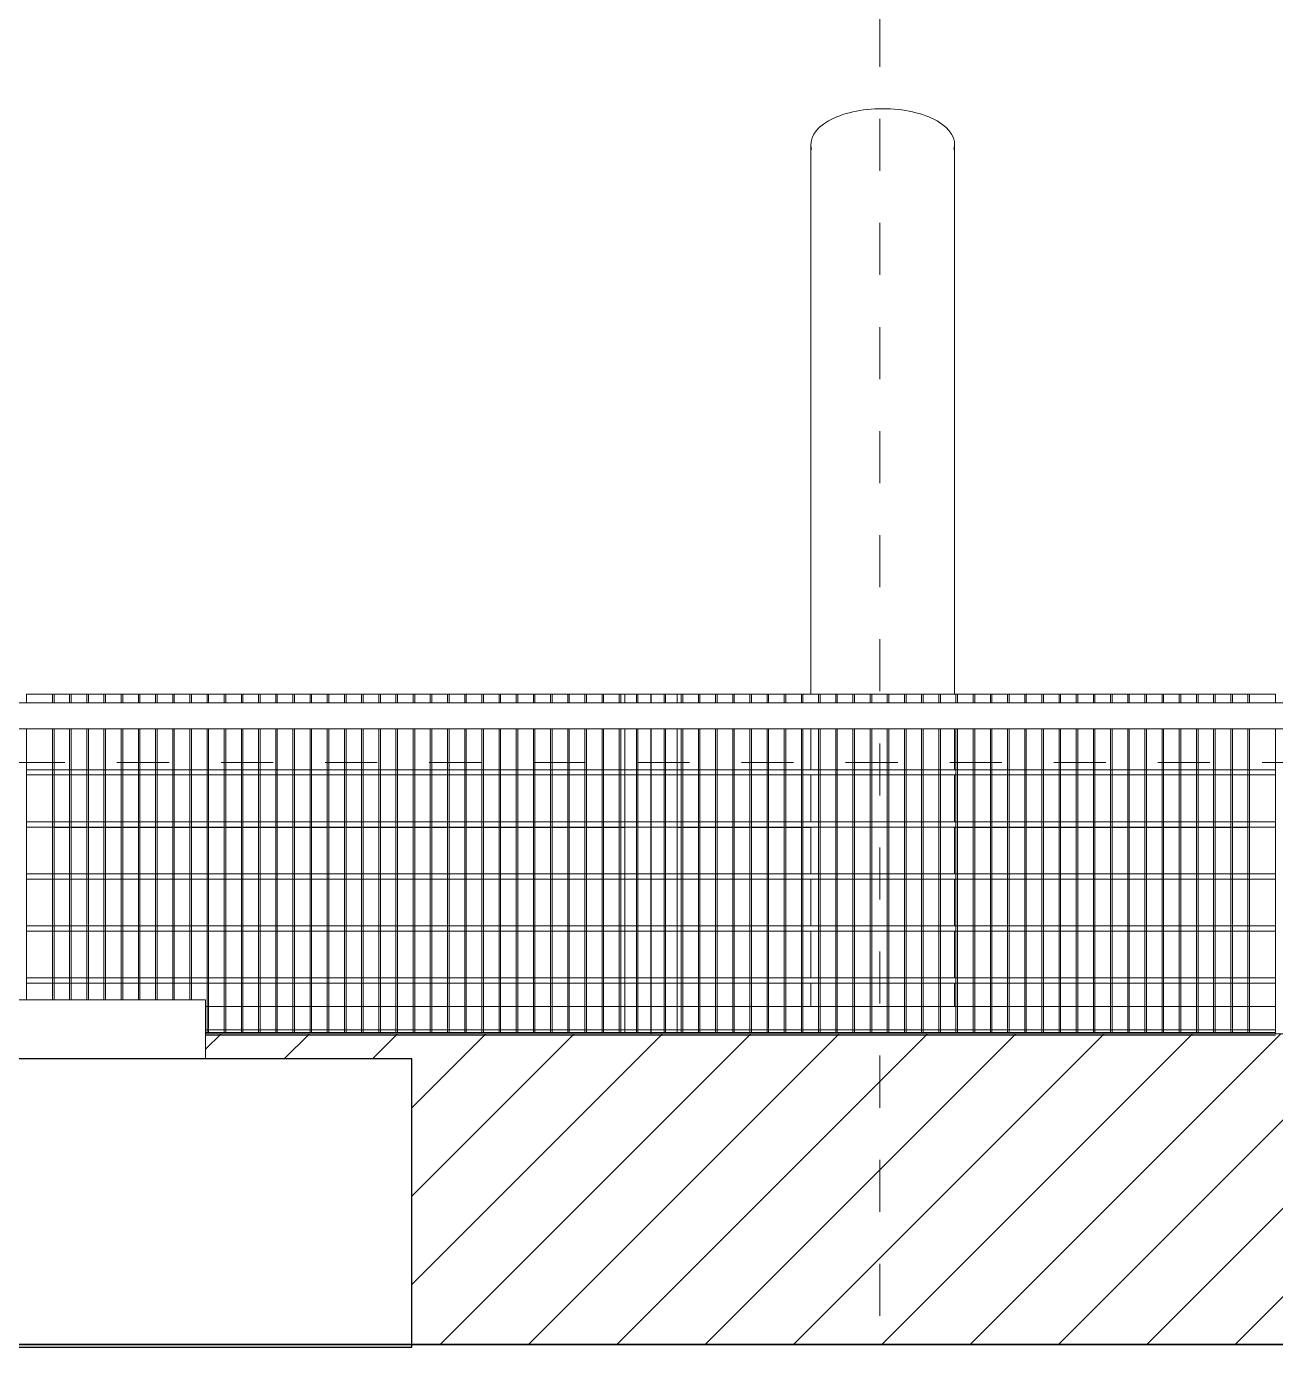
# Model space of a CAD drawing. Header units: metres. Extents: x -43 to 80, y -185 to 8.
# Drawn here: x 1.164 to 3.564, y -124.649 to -122.109 of the extents above; entities that cross this region are included whole.
import ezdxf

# ---------------------------------------------------------------- set-up
doc = ezdxf.new("R2010")
doc.units = ezdxf.units.M
doc.linetypes.add('Grid Line', pattern=[0.022225, 0.0127, -0.003175, 0.003175, -0.003175])
for name, color, linetype, lineweight in [('A-FLOR', 7, 'Continuous', 9), ('A-FLOR-HRAL', 7, 'Continuous', 9), ('A-GENM', 7, 'Continuous', 9), ('A-WALL', 7, 'Continuous', 9), ('S-GRID', 7, 'Continuous', 9)]:
    doc.layers.add(name, color=color, linetype=linetype, lineweight=lineweight)

# ---------------------------------------------------------------- blocks, each defined once
blk = doc.blocks.new('Railing - Railing-2145336-N01 - ESTANQUE CABECERA')
at = {"layer": 'A-FLOR-HRAL'}
for p, q in [((-50.38667508865239, -112.9029872301201), (-58.58988818127857, -108.6269040913943)), ((-58.61300010596709, -108.6712418736707), (-50.40978701334091, -112.9473250123965))]:
    blk.add_line(p, q, dxfattribs=at)
blk = doc.blocks.new('M_RVR_Grating - Grating-V7-N01 - ESTANQUE CABECERA')
at = {"layer": 'A-GENM'}
for p, q in [((-0.5999999999999999, 0.3249999999999996), (-0.5999999999999999, 0.30936424011879)), ((-0.5499999999999927, 0.3249999999999995), (-0.5999999999999999, 0.3249999999999996)), ((0.599999999999996, 0.324999999999998), (-0.6000000000000029, 0.324999999999998)), ((-0.6000000000000029, 0.324999999999998), (-0.6000000000000028, 0.3093642401187893)), ((-0.55, 0.3250000000000002), (-0.55, 0.3093642401187907)), ((-0.5469999999999964, 0.3250000000000002), (-0.55, 0.3250000000000002)), ((-0.5499999999999927, 0.30936424011879), (-0.5499999999999926, 0.3249999999999995)), ((-0.5469999999999964, 0.3093642401187907), (-0.5469999999999964, 0.3250000000000002)), ((-0.517, 0.3250000000000002), (-0.517, 0.3093642401187907)), ((-0.5139999999999963, 0.3250000000000002), (-0.517, 0.3250000000000002)), ((-0.5139999999999963, 0.3093642401187907), (-0.5139999999999963, 0.3250000000000002)), ((-0.484, 0.3249999999999997), (-0.484, 0.3093642401187903)), ((-0.4809999999999964, 0.3249999999999997), (-0.484, 0.3249999999999997)), ((-0.4809999999999963, 0.3093642401187903), (-0.4809999999999964, 0.3249999999999997)), ((-0.451, 0.3249999999999997), (-0.451, 0.3093642401187903)), ((-0.4479999999999963, 0.3249999999999997), (-0.451, 0.3249999999999997)), ((-0.4479999999999963, 0.3093642401187903), (-0.4479999999999963, 0.3249999999999997)), ((-0.418, 0.3249999999999998), (-0.418, 0.3093642401187903)), ((-0.4149999999999963, 0.3249999999999997), (-0.418, 0.3249999999999998)), ((-0.4149999999999964, 0.3093642401187903), (-0.4149999999999963, 0.3249999999999997)), ((-0.385, 0.3249999999999997), (-0.385, 0.3093642401187903)), ((-0.3819999999999963, 0.3249999999999997), (-0.385, 0.3249999999999997)), ((-0.3819999999999963, 0.3093642401187903), (-0.3819999999999963, 0.3249999999999997)), ((-0.3519999999999999, 0.3249999999999997), (-0.352, 0.3093642401187903)), ((-0.3489999999999963, 0.3249999999999997), (-0.3519999999999999, 0.3249999999999997)), ((-0.3489999999999963, 0.3093642401187903), (-0.3489999999999963, 0.3249999999999997)), ((-0.319, 0.3249999999999997), (-0.3189999999999999, 0.3093642401187903)), ((-0.3159999999999962, 0.3249999999999997), (-0.319, 0.3249999999999997)), ((-0.3159999999999962, 0.3093642401187903), (-0.3159999999999962, 0.3249999999999997)), ((-0.2859999999999999, 0.3249999999999997), (-0.286, 0.3093642401187903)), ((-0.2829999999999962, 0.3249999999999997), (-0.2859999999999999, 0.3249999999999997)), ((-0.2829999999999963, 0.3093642401187903), (-0.2829999999999962, 0.3249999999999997)), ((-0.2529999999999999, 0.3249999999999997), (-0.253, 0.3093642401187903)), ((-0.2499999999999962, 0.3249999999999997), (-0.2529999999999999, 0.3249999999999997)), ((-0.2499999999999962, 0.3093642401187903), (-0.2499999999999962, 0.3249999999999997)), ((-0.2199999999999999, 0.3249999999999997), (-0.2199999999999999, 0.3093642401187903)), ((-0.2169999999999961, 0.3249999999999997), (-0.2199999999999999, 0.3249999999999997)), ((-0.2169999999999963, 0.3093642401187903), (-0.2169999999999961, 0.3249999999999997)), ((-0.1869999999999999, 0.3249999999999997), (-0.1869999999999999, 0.3093642401187903)), ((-0.1839999999999962, 0.3249999999999997), (-0.1869999999999999, 0.3249999999999997)), ((-0.1839999999999962, 0.3093642401187903), (-0.1839999999999962, 0.3249999999999997)), ((-0.1539999999999999, 0.3249999999999997), (-0.1539999999999999, 0.3093642401187903)), ((-0.1509999999999962, 0.3249999999999997), (-0.1539999999999999, 0.3249999999999997)), ((-0.1509999999999962, 0.3093642401187903), (-0.1509999999999962, 0.3249999999999997)), ((-0.1209999999999999, 0.3249999999999997), (-0.1209999999999998, 0.3093642401187903)), ((-0.1179999999999961, 0.3249999999999997), (-0.1209999999999999, 0.3249999999999997)), ((-0.1179999999999962, 0.3093642401187903), (-0.1179999999999961, 0.3249999999999997)), ((-0.08799999999999979, 0.3249999999999997), (-0.08799999999999986, 0.3093642401187903)), ((-0.08499999999999615, 0.3249999999999997), (-0.08799999999999979, 0.3249999999999997)), ((-0.08499999999999616, 0.3093642401187903), (-0.08499999999999615, 0.3249999999999997)), ((-0.05499999999999981, 0.325), (-0.05499999999999985, 0.3093642401187907)), ((-0.0519999999999961, 0.325), (-0.05499999999999981, 0.325)), ((-0.05199999999999613, 0.3093642401187907), (-0.0519999999999961, 0.325)), ((-0.02199999999999979, 0.325), (-0.02199999999999984, 0.3093642401187907)), ((-0.01899999999999609, 0.325), (-0.02199999999999979, 0.325)), ((-0.01899999999999614, 0.3093642401187907), (-0.01899999999999609, 0.325)), ((0.01100000000000022, 0.325), (0.01100000000000019, 0.3093642401187907)), ((0.01400000000000392, 0.325), (0.01100000000000022, 0.325)), ((0.01400000000000389, 0.3093642401187907), (0.01400000000000392, 0.325)), ((0.04400000000000027, 0.325), (0.04400000000000018, 0.3093642401187907)), ((0.04700000000000392, 0.325), (0.04400000000000027, 0.325)), ((0.04700000000000392, 0.3093642401187907), (0.04700000000000392, 0.325)), ((0.0770000000000002, 0.325), (0.07700000000000012, 0.3093642401187906)), ((0.0800000000000039, 0.325), (0.0770000000000002, 0.325)), ((0.08000000000000386, 0.3093642401187907), (0.0800000000000039, 0.325)), ((0.1100000000000003, 0.3250000000000001), (0.1100000000000002, 0.3093642401187906)), ((0.113000000000004, 0.325), (0.1100000000000003, 0.3250000000000001)), ((0.1130000000000039, 0.3093642401187907), (0.113000000000004, 0.325)), ((0.1430000000000004, 0.3250000000000001), (0.1430000000000003, 0.3093642401187907)), ((0.1460000000000041, 0.325), (0.1430000000000004, 0.3250000000000001)), ((0.146000000000004, 0.3093642401187907), (0.1460000000000041, 0.325)), ((0.1760000000000003, 0.3250000000000001), (0.1760000000000002, 0.3093642401187907)), ((0.179000000000004, 0.3250000000000001), (0.1760000000000003, 0.3250000000000001)), ((0.1790000000000039, 0.3093642401187907), (0.179000000000004, 0.3250000000000001)), ((0.2090000000000003, 0.325), (0.2090000000000002, 0.3093642401187906)), ((0.212000000000004, 0.325), (0.2090000000000003, 0.325)), ((0.2120000000000039, 0.3093642401187907), (0.212000000000004, 0.325)), ((0.2420000000000004, 0.325), (0.2420000000000003, 0.3093642401187907)), ((0.2450000000000041, 0.325), (0.2420000000000004, 0.325)), ((0.245000000000004, 0.3093642401187907), (0.2450000000000041, 0.325)), ((0.2750000000000004, 0.3250000000000002), (0.2750000000000004, 0.3093642401187907)), ((0.2780000000000042, 0.3250000000000002), (0.2750000000000004, 0.3250000000000002)), ((0.2780000000000041, 0.3093642401187907), (0.2780000000000042, 0.3250000000000002)), ((0.3080000000000004, 0.3250000000000002), (0.3080000000000004, 0.3093642401187907)), ((0.3110000000000041, 0.3250000000000001), (0.3080000000000004, 0.3250000000000002)), ((0.3110000000000041, 0.3093642401187907), (0.3110000000000041, 0.3250000000000001)), ((0.3410000000000002, 0.3250000000000001), (0.3410000000000003, 0.3093642401187907)), ((0.344000000000004, 0.3250000000000002), (0.3410000000000002, 0.3250000000000001)), ((0.344000000000004, 0.3093642401187907), (0.344000000000004, 0.3250000000000002)), ((0.3740000000000004, 0.3250000000000001), (0.3740000000000004, 0.3093642401187907)), ((0.3770000000000041, 0.3250000000000002), (0.3740000000000004, 0.3250000000000001)), ((0.3770000000000041, 0.3093642401187907), (0.3770000000000041, 0.3250000000000002)), ((0.4070000000000005, 0.3250000000000002), (0.4070000000000005, 0.3093642401187907)), ((0.4100000000000042, 0.3250000000000002), (0.4070000000000005, 0.3250000000000002)), ((0.4100000000000042, 0.3093642401187907), (0.4100000000000042, 0.3250000000000002)), ((0.4400000000000004, 0.3250000000000002), (0.4400000000000004, 0.3093642401187907)), ((0.4430000000000042, 0.3250000000000002), (0.4400000000000004, 0.3250000000000002)), ((0.4430000000000042, 0.3093642401187907), (0.4430000000000042, 0.3250000000000002)), ((0.4730000000000004, 0.3250000000000002), (0.4730000000000004, 0.3093642401187907)), ((0.4760000000000041, 0.3250000000000002), (0.4730000000000004, 0.3250000000000002)), ((0.4760000000000041, 0.3093642401187907), (0.4760000000000041, 0.3250000000000002)), ((0.5060000000000004, 0.3250000000000002), (0.5060000000000004, 0.3093642401187907)), ((0.5090000000000041, 0.3250000000000002), (0.5060000000000004, 0.3250000000000002)), ((0.5090000000000042, 0.3093642401187907), (0.5090000000000041, 0.3250000000000002)), ((0.5390000000000005, 0.3250000000000001), (0.5390000000000006, 0.3093642401187907)), ((0.5420000000000043, 0.3250000000000002), (0.5390000000000005, 0.3250000000000001)), ((0.5420000000000043, 0.3093642401187907), (0.5420000000000043, 0.3250000000000002)), ((0.5499999999999947, 0.3249999999999996), (0.5499999999999947, 0.3093642401187901)), ((0.6000000000000019, 0.3249999999999995), (0.5499999999999947, 0.3249999999999996)), ((0.5720000000000005, 0.3250000000000002), (0.5720000000000004, 0.3093642401187907)), ((0.5750000000000042, 0.3250000000000002), (0.5720000000000005, 0.3250000000000002)), ((0.5750000000000041, 0.3093642401187907), (0.5750000000000042, 0.3250000000000002)), ((0.600000000000002, 0.3093642401187901), (0.6000000000000019, 0.3249999999999996)), ((0.5999999999999959, 0.3093642401187894), (0.599999999999996, 0.324999999999998)), ((-0.5999999999999999, 0.2587717902382998), (-0.6000000000000009, -0.262195633839039)), ((-0.5500000000000002, 0.2587717902383002), (-0.5500000000000012, -0.2621956338390393)), ((-0.5499999999999937, -0.262195633839039), (-0.5499999999999928, 0.2587717902382997)), ((-0.5469999999999974, -0.2621956338390393), (-0.5469999999999964, 0.2587717902383002)), ((-0.5170000000000002, 0.2587717902383002), (-0.517000000000001, -0.2621956338390393)), ((-0.5139999999999973, -0.2621956338390393), (-0.5139999999999965, 0.2587717902383002)), ((-0.4840000000000002, 0.2587717902382999), (-0.484000000000001, -0.2621956338390397)), ((-0.4809999999999973, -0.2621956338390397), (-0.4809999999999965, 0.2587717902382999)), ((-0.4510000000000001, 0.2587717902382998), (-0.451000000000001, -0.2621956338390461)), ((-0.4479999999999974, -0.2621956338390461), (-0.4479999999999965, 0.2587717902382998)), ((-0.4180000000000001, 0.2587717902382998), (-0.418000000000001, -0.2621956338390461)), ((-0.4149999999999973, -0.262195633839046), (-0.4149999999999965, 0.2587717902382998)), ((-0.3850000000000001, 0.2587717902382998), (-0.385000000000001, -0.262195633839046)), ((-0.3819999999999972, -0.262195633839046), (-0.3819999999999964, 0.2587717902382999)), ((-0.3520000000000001, 0.2587717902382998), (-0.352000000000001, -0.262195633839046)), ((-0.3489999999999972, -0.262195633839046), (-0.3489999999999963, 0.2587717902382999)), ((-0.3190000000000001, 0.2587717902382998), (-0.319000000000001, -0.2621956338390461)), ((-0.3159999999999973, -0.2621956338390461), (-0.3159999999999964, 0.2587717902382998)), ((-0.286, 0.2587717902382998), (-0.286000000000001, -0.2621956338390461)), ((-0.2829999999999973, -0.2621956338390461), (-0.2829999999999964, 0.2587717902382999)), ((-0.253, 0.2587717902382997), (-0.2530000000000011, -0.3249999999999997)), ((-0.2499999999999974, -0.3249999999999997), (-0.2499999999999963, 0.2587717902382998)), ((-0.22, 0.2587717902382998), (-0.220000000000001, -0.3249999999999997)), ((-0.2169999999999974, -0.3249999999999997), (-0.2169999999999963, 0.2587717902382999)), ((-0.187, 0.2587717902382998), (-0.187000000000001, -0.3249999999999997)), ((-0.1839999999999974, -0.3249999999999997), (-0.1839999999999963, 0.2587717902382997)), ((-0.154, 0.2587717902382998), (-0.154000000000001, -0.3249999999999997)), ((-0.1509999999999973, -0.3249999999999997), (-0.1509999999999963, 0.2587717902382999)), ((-0.121, 0.2587717902382998), (-0.121000000000001, -0.3249999999999997)), ((-0.1179999999999973, -0.3249999999999997), (-0.1179999999999963, 0.2587717902382998)), ((-0.08799999999999994, 0.2587717902382998), (-0.088000000000001, -0.3249999999999997)), ((-0.08499999999999727, -0.3249999999999997), (-0.08499999999999625, 0.2587717902382998)), ((-0.05499999999999992, 0.2587717902383002), (-0.05500000000000099, -0.3249999999999994)), ((-0.05199999999999725, -0.3249999999999994), (-0.05199999999999622, 0.2587717902383002)), ((-0.02199999999999992, 0.2587717902383002), (-0.02200000000000096, -0.3249999999999994)), ((-0.01899999999999724, -0.3249999999999994), (-0.0189999999999962, 0.2587717902383002)), ((0.01100000000000012, 0.2587717902383002), (0.01099999999999906, -0.3249999999999994)), ((0.01400000000000276, -0.3249999999999994), (0.01400000000000379, 0.2587717902383002)), ((0.0440000000000001, 0.2587717902383001), (0.04399999999999908, -0.3249999999999995)), ((0.04700000000000277, -0.3249999999999994), (0.04700000000000382, 0.2587717902383001)), ((0.07700000000000008, 0.2587717902383001), (0.07699999999999904, -0.3249999999999994)), ((0.08000000000000272, -0.3249999999999994), (0.08000000000000379, 0.2587717902383002)), ((0.1100000000000002, 0.2587717902383001), (0.1099999999999991, -0.3249999999999994)), ((0.1130000000000028, -0.3249999999999994), (0.1130000000000039, 0.2587717902383002)), ((0.1430000000000002, 0.2587717902383001), (0.1429999999999992, -0.3249999999999994)), ((0.1460000000000029, -0.3249999999999995), (0.1460000000000039, 0.2587717902383001)), ((0.1760000000000002, 0.2587717902383001), (0.1759999999999991, -0.3249999999999994)), ((0.1790000000000029, -0.3249999999999995), (0.1790000000000039, 0.2587717902383002)), ((0.2090000000000002, 0.2587717902383001), (0.208999999999999, -0.3249999999999994)), ((0.2120000000000028, -0.3249999999999995), (0.2120000000000039, 0.2587717902383003)), ((0.2420000000000002, 0.2587717902383002), (0.2419999999999992, -0.3249999999999993)), ((0.2450000000000029, -0.3249999999999994), (0.2450000000000039, 0.2587717902383002)), ((0.2750000000000002, 0.2587717902383001), (0.2749999999999992, -0.3249999999999993)), ((0.2780000000000029, -0.3249999999999993), (0.278000000000004, 0.2587717902383001)), ((0.3080000000000002, 0.2587717902383001), (0.3079999999999992, -0.3249999999999993)), ((0.3110000000000029, -0.3249999999999993), (0.3110000000000039, 0.2587717902383002)), ((0.3410000000000002, 0.2587717902383002), (0.3409999999999991, -0.3249999999999993)), ((0.3440000000000029, -0.3249999999999993), (0.3440000000000039, 0.2587717902383003)), ((0.3740000000000003, 0.2587717902383001), (0.3739999999999993, -0.3249999999999993)), ((0.3770000000000029, -0.3249999999999993), (0.3770000000000039, 0.2587717902383003)), ((0.4070000000000004, 0.2587717902383002), (0.4069999999999993, -0.3249999999999993)), ((0.410000000000003, -0.3249999999999993), (0.410000000000004, 0.2587717902383001)), ((0.4400000000000003, 0.2587717902383002), (0.4399999999999993, -0.3249999999999993)), ((0.443000000000003, -0.3249999999999993), (0.443000000000004, 0.2587717902383002)), ((0.4730000000000002, 0.2587717902383002), (0.4729999999999993, -0.3249999999999993)), ((0.4760000000000029, -0.3249999999999993), (0.4760000000000039, 0.2587717902383002)), ((0.5060000000000003, 0.2587717902383002), (0.5059999999999993, -0.3249999999999993)), ((0.509000000000003, -0.3249999999999993), (0.5090000000000041, 0.2587717902383003)), ((0.5390000000000004, 0.2587717902383002), (0.5389999999999995, -0.3249999999999993)), ((0.542000000000003, -0.3249999999999993), (0.5420000000000041, 0.2587717902382939)), ((0.5499999999999946, 0.2587717902382934), (0.5499999999999935, -0.324999999999999)), ((0.5720000000000003, 0.2587717902382939), (0.5719999999999993, -0.3249999999999993)), ((0.5750000000000031, -0.3249999999999993), (0.5750000000000041, 0.2587717902382939)), ((0.6000000000000008, -0.324999999999999), (0.6000000000000018, 0.2587717902382933)), ((0.6000000000000023, 0.1799999999998595), (-0.6000000000000023, 0.1799999999998595)), ((-0.6000000000000023, 0.1699999999998618), (0.6000000000000023, 0.1699999999998617)), ((0.600000000000011, 0.07999999999985624), (-0.6000000000000022, 0.07999999999985624)), ((-0.6000000000000023, 0.06999999999985851), (0.600000000000011, 0.06999999999985848)), ((0.600000000000011, -0.02000000000014272), (-0.6000000000000023, -0.02000000000014269)), ((-0.6000000000000022, -0.03000000000014042), (0.600000000000011, -0.03000000000014042)), ((0.600000000000011, -0.1200000000001416), (-0.5999999999999935, -0.1200000000001417)), ((-0.5999999999999936, -0.1300000000001394), (0.600000000000011, -0.1300000000001394)), ((0.600000000000011, -0.2200000000001449), (-0.5999999999999936, -0.220000000000145)), ((-0.5999999999999936, -0.2300000000001427), (0.6000000000000109, -0.2300000000001427)), ((0.5999999999999958, -0.2749999999999948), (-0.2561460312680721, -0.2749999999999948)), ((0.5999999999999959, -0.3250000000000019), (0.5999999999999958, -0.2749999999999948)), ((0.600000000000011, -0.3200000000001438), (-0.2561460312680682, -0.3200000000001439)), ((-0.2561460312680721, -0.325000000000002), (0.5999999999999959, -0.3250000000000019)), ((-0.2561460312680682, -0.3300000000001416), (0.600000000000011, -0.3300000000001416)), ((-0.2530000000000011, -0.3249999999999997), (-0.2499999999999974, -0.3249999999999997)), ((-0.220000000000001, -0.3249999999999997), (-0.2169999999999974, -0.3249999999999997)), ((-0.187000000000001, -0.3249999999999997), (-0.1839999999999974, -0.3249999999999997)), ((-0.154000000000001, -0.3249999999999997), (-0.1509999999999973, -0.3249999999999997)), ((-0.121000000000001, -0.3249999999999997), (-0.1179999999999973, -0.3249999999999997)), ((-0.088000000000001, -0.3249999999999997), (-0.08499999999999727, -0.3249999999999997)), ((-0.05500000000000099, -0.3249999999999994), (-0.05199999999999725, -0.3249999999999994)), ((-0.02200000000000096, -0.3249999999999994), (-0.01899999999999724, -0.3249999999999994)), ((0.01099999999999906, -0.3249999999999994), (0.01400000000000276, -0.3249999999999994)), ((0.04399999999999908, -0.3249999999999995), (0.04700000000000277, -0.3249999999999994)), ((0.07699999999999904, -0.3249999999999994), (0.08000000000000272, -0.3249999999999994)), ((0.1099999999999991, -0.3249999999999994), (0.1130000000000028, -0.3249999999999994)), ((0.1429999999999992, -0.3249999999999994), (0.1460000000000029, -0.3249999999999995)), ((0.1759999999999991, -0.3249999999999994), (0.1790000000000029, -0.3249999999999995)), ((0.208999999999999, -0.3249999999999994), (0.2120000000000028, -0.3249999999999995)), ((0.2419999999999992, -0.3249999999999993), (0.2450000000000029, -0.3249999999999994)), ((0.2749999999999992, -0.3249999999999993), (0.2780000000000029, -0.3249999999999993)), ((0.3079999999999992, -0.3249999999999993), (0.3110000000000029, -0.3249999999999993)), ((0.3409999999999991, -0.3249999999999993), (0.3440000000000029, -0.3249999999999993)), ((0.3739999999999993, -0.3249999999999993), (0.3770000000000029, -0.3249999999999993)), ((0.4069999999999993, -0.3249999999999993), (0.410000000000003, -0.3249999999999993)), ((0.4399999999999993, -0.3249999999999993), (0.443000000000003, -0.3249999999999993)), ((0.4729999999999993, -0.3249999999999993), (0.4760000000000029, -0.3249999999999993)), ((0.5059999999999993, -0.3249999999999993), (0.509000000000003, -0.3249999999999993)), ((0.5389999999999995, -0.3249999999999993), (0.542000000000003, -0.3249999999999993)), ((0.5499999999999935, -0.324999999999999), (0.6000000000000008, -0.324999999999999)), ((0.5719999999999993, -0.3249999999999993), (0.5750000000000031, -0.3249999999999993)), ((0.6000000000000001, -0.3275000000000018), (0.6000000000000001, -0.3250000000000019))]:
    blk.add_line(p, q, dxfattribs=at)
blk = doc.blocks.new('M_RVR_Grating - Grating-V8-N01 - ESTANQUE CABECERA')
at = {"layer": 'A-GENM'}
for p, q in [((0.600000000000011, 0.3300000000001633), (-0.5999999999999849, 0.330000000000159)), ((-0.6000000000000001, 0.3275000000000018), (-0.6000000000000001, 0.3250000000000019)), ((-0.5499999999999938, 0.324999999999999), (-0.600000000000001, 0.3249999999999989)), ((-0.600000000000001, 0.3249999999999989), (-0.5999999999999999, -0.2587717902383124)), ((0.5999999999999959, 0.3250000000000019), (-0.6000000000000029, 0.3250000000000019)), ((-0.6000000000000029, 0.3250000000000019), (-0.6000000000000029, 0.2749999999999949)), ((-0.599999999999985, 0.3200000000001612), (0.600000000000011, 0.3200000000001569)), ((-0.5469999999999975, 0.3249999999999993), (-0.5500000000000013, 0.3249999999999993)), ((-0.5500000000000013, 0.3249999999999993), (-0.5500000000000002, -0.2587717902383129)), ((-0.5499999999999928, -0.2587717902383123), (-0.5499999999999938, 0.324999999999999)), ((-0.5469999999999965, -0.2587717902383129), (-0.5469999999999975, 0.3249999999999993)), ((-0.5139999999999976, 0.3249999999999993), (-0.5170000000000012, 0.3249999999999993)), ((-0.5170000000000012, 0.3249999999999993), (-0.5170000000000003, -0.2587717902383128)), ((-0.5139999999999966, -0.2587717902383129), (-0.5139999999999976, 0.3249999999999993)), ((-0.4809999999999974, 0.3249999999999997), (-0.4840000000000012, 0.3249999999999997)), ((-0.4840000000000012, 0.3249999999999997), (-0.4840000000000002, -0.2587717902383188)), ((-0.4809999999999964, -0.2587717902383189), (-0.4809999999999974, 0.3249999999999997)), ((-0.4479999999999974, 0.3249999999999997), (-0.4510000000000011, 0.3249999999999998)), ((-0.4510000000000011, 0.3249999999999998), (-0.4510000000000001, -0.2587717902383189)), ((-0.4479999999999963, -0.2587717902383189), (-0.4479999999999974, 0.3249999999999997)), ((-0.4149999999999974, 0.3249999999999997), (-0.4180000000000011, 0.3249999999999998)), ((-0.4180000000000011, 0.3249999999999998), (-0.4180000000000001, -0.2587717902383189)), ((-0.4149999999999965, -0.2587717902383189), (-0.4149999999999974, 0.3249999999999997)), ((-0.3819999999999975, 0.3249999999999997), (-0.3850000000000013, 0.3249999999999998)), ((-0.3850000000000013, 0.3249999999999998), (-0.3850000000000001, -0.2587717902383189)), ((-0.3819999999999964, -0.2587717902383189), (-0.3819999999999975, 0.3249999999999997)), ((-0.3489999999999974, 0.3249999999999997), (-0.352000000000001, 0.3249999999999997)), ((-0.352000000000001, 0.3249999999999997), (-0.352, -0.2587717902383189)), ((-0.3489999999999963, -0.2587717902383188), (-0.3489999999999974, 0.3249999999999997)), ((-0.3159999999999973, 0.3249999999999997), (-0.3190000000000011, 0.3249999999999997)), ((-0.3190000000000011, 0.3249999999999997), (-0.3190000000000001, -0.2587717902383189)), ((-0.3159999999999963, -0.2587717902383189), (-0.3159999999999973, 0.3249999999999997)), ((-0.2829999999999974, 0.3249999999999997), (-0.286000000000001, 0.3249999999999997)), ((-0.286000000000001, 0.3249999999999997), (-0.2860000000000001, -0.2587717902383189)), ((-0.2829999999999964, -0.2587717902383188), (-0.2829999999999974, 0.3249999999999997)), ((-0.2499999999999974, 0.3249999999999997), (-0.2530000000000011, 0.3249999999999997)), ((-0.2530000000000011, 0.3249999999999997), (-0.2530000000000001, -0.2587717902383189)), ((-0.2499999999999964, -0.2587717902383189), (-0.2499999999999974, 0.3249999999999997)), ((-0.2169999999999974, 0.3249999999999997), (-0.2200000000000011, 0.3249999999999997)), ((-0.2200000000000011, 0.3249999999999997), (-0.22, -0.2587717902383189)), ((-0.2169999999999963, -0.2587717902383188), (-0.2169999999999974, 0.3249999999999997)), ((-0.1839999999999973, 0.3249999999999997), (-0.187000000000001, 0.3249999999999997)), ((-0.187000000000001, 0.3249999999999997), (-0.1869999999999999, -0.2587717902383189)), ((-0.1839999999999962, -0.2587717902383189), (-0.1839999999999973, 0.3249999999999997)), ((-0.1509999999999973, 0.3249999999999997), (-0.154000000000001, 0.3249999999999997)), ((-0.154000000000001, 0.3249999999999997), (-0.1539999999999999, -0.2587717902383189)), ((-0.1509999999999963, -0.2587717902383188), (-0.1509999999999973, 0.3249999999999997)), ((-0.1179999999999974, 0.3249999999999997), (-0.121000000000001, 0.3249999999999997)), ((-0.121000000000001, 0.3249999999999997), (-0.121, -0.2587717902383189)), ((-0.1179999999999964, -0.2587717902383188), (-0.1179999999999974, 0.3249999999999997)), ((-0.08499999999999727, 0.3249999999999997), (-0.08800000000000098, 0.3249999999999997)), ((-0.08800000000000098, 0.3249999999999997), (-0.08799999999999993, -0.2587717902383188)), ((-0.08499999999999623, -0.2587717902383188), (-0.08499999999999727, 0.3249999999999997)), ((-0.05199999999999719, 0.3249999999999993), (-0.0550000000000009, 0.3249999999999994)), ((-0.0550000000000009, 0.3249999999999994), (-0.05499999999999985, -0.2587717902383193)), ((-0.05199999999999613, -0.2587717902383192), (-0.05199999999999719, 0.3249999999999993)), ((-0.01899999999999724, 0.3249999999999994), (-0.02200000000000096, 0.3249999999999993)), ((-0.02200000000000096, 0.3249999999999993), (-0.02199999999999992, -0.2587717902383193)), ((-0.0189999999999962, -0.2587717902383192), (-0.01899999999999724, 0.3249999999999994)), ((0.01400000000000277, 0.3249999999999994), (0.01099999999999906, 0.3249999999999993)), ((0.01099999999999906, 0.3249999999999993), (0.01100000000000009, -0.2587717902383191)), ((0.0140000000000038, -0.2587717902383192), (0.01400000000000277, 0.3249999999999994)), ((0.04700000000000278, 0.3249999999999994), (0.04399999999999907, 0.3249999999999994)), ((0.04399999999999907, 0.3249999999999994), (0.04400000000000011, -0.2587717902383191)), ((0.0470000000000038, -0.2587717902383192), (0.04700000000000278, 0.3249999999999994)), ((0.08000000000000275, 0.3249999999999994), (0.07699999999999904, 0.3249999999999994)), ((0.07699999999999904, 0.3249999999999994), (0.07700000000000005, -0.2587717902383193)), ((0.08000000000000378, -0.2587717902383192), (0.08000000000000275, 0.3249999999999994)), ((0.1130000000000028, 0.3249999999999994), (0.1099999999999992, 0.3249999999999994)), ((0.1099999999999992, 0.3249999999999994), (0.1100000000000002, -0.2587717902383193)), ((0.1130000000000039, -0.2587717902383192), (0.1130000000000028, 0.3249999999999994)), ((0.1460000000000029, 0.3249999999999994), (0.1429999999999992, 0.3249999999999994)), ((0.1429999999999992, 0.3249999999999994), (0.1430000000000002, -0.2587717902383191)), ((0.146000000000004, -0.2587717902383192), (0.1460000000000029, 0.3249999999999994)), ((0.1790000000000029, 0.3249999999999994), (0.1759999999999991, 0.3249999999999993)), ((0.1759999999999991, 0.3249999999999993), (0.1760000000000002, -0.2587717902383191)), ((0.1790000000000039, -0.2587717902383191), (0.1790000000000029, 0.3249999999999994)), ((0.2120000000000028, 0.3249999999999993), (0.2089999999999991, 0.3249999999999994)), ((0.2089999999999991, 0.3249999999999994), (0.2090000000000001, -0.2587717902383193)), ((0.2120000000000038, -0.2587717902383191), (0.2120000000000028, 0.3249999999999993)), ((0.2450000000000029, 0.3249999999999994), (0.2419999999999991, 0.3249999999999993)), ((0.2419999999999991, 0.3249999999999993), (0.2420000000000002, -0.2587717902383191)), ((0.2450000000000039, -0.2587717902383192), (0.2450000000000029, 0.3249999999999994)), ((0.278000000000003, 0.3249999999999993), (0.2749999999999992, 0.3249999999999993)), ((0.2749999999999992, 0.3249999999999993), (0.2750000000000003, -0.2587717902383193)), ((0.278000000000004, -0.2587717902383193), (0.278000000000003, 0.3249999999999993)), ((0.3110000000000029, 0.3249999999999993), (0.3079999999999992, 0.3249999999999993)), ((0.3079999999999992, 0.3249999999999993), (0.3080000000000002, -0.2587717902383193)), ((0.3110000000000039, -0.2587717902383193), (0.3110000000000029, 0.3249999999999993)), ((0.3440000000000029, 0.3249999999999993), (0.3409999999999991, 0.3249999999999993)), ((0.3409999999999991, 0.3249999999999993), (0.3410000000000002, -0.2587717902383193)), ((0.3440000000000038, -0.2587717902383192), (0.3440000000000029, 0.3249999999999993)), ((0.3770000000000029, 0.3249999999999993), (0.3739999999999992, 0.3249999999999993)), ((0.3739999999999992, 0.3249999999999993), (0.3740000000000003, -0.2587717902383193)), ((0.3770000000000039, -0.2587717902383193), (0.3770000000000029, 0.3249999999999993)), ((0.410000000000003, 0.3249999999999993), (0.4069999999999993, 0.3249999999999993)), ((0.4069999999999993, 0.3249999999999993), (0.4070000000000004, -0.2587717902383193)), ((0.410000000000004, -0.2587717902383192), (0.410000000000003, 0.3249999999999993)), ((0.443000000000003, 0.3249999999999993), (0.4399999999999993, 0.3249999999999993)), ((0.4399999999999993, 0.3249999999999993), (0.4400000000000002, -0.2587717902383193)), ((0.443000000000004, -0.2587717902383192), (0.443000000000003, 0.3249999999999993)), ((0.4760000000000029, 0.3249999999999993), (0.4729999999999992, 0.3249999999999993)), ((0.4729999999999992, 0.3249999999999993), (0.4730000000000002, -0.2587717902383193)), ((0.476000000000004, -0.2587717902383192), (0.4760000000000029, 0.3249999999999993)), ((0.509000000000003, 0.3249999999999993), (0.5059999999999993, 0.3249999999999993)), ((0.5059999999999993, 0.3249999999999993), (0.5060000000000003, -0.2587717902383194)), ((0.509000000000004, -0.2587717902383191), (0.509000000000003, 0.3249999999999993)), ((0.542000000000003, 0.3249999999999993), (0.5389999999999994, 0.3249999999999993)), ((0.5389999999999994, 0.3249999999999993), (0.5390000000000004, -0.2587717902383193)), ((0.5420000000000041, -0.2587717902383192), (0.542000000000003, 0.3249999999999993)), ((0.6000000000000008, 0.324999999999999), (0.5499999999999936, 0.324999999999999)), ((0.5499999999999936, 0.324999999999999), (0.5499999999999946, -0.2587717902383181)), ((0.5750000000000031, 0.3249999999999993), (0.5719999999999993, 0.3249999999999993)), ((0.5719999999999993, 0.3249999999999993), (0.5720000000000003, -0.2587717902383193)), ((0.575000000000004, -0.2587717902383186), (0.5750000000000031, 0.3249999999999993)), ((0.6, 0.3250000000000018), (0.6000000000000001, 0.3275000000000019)), ((0.6000000000000018, -0.258771790238318), (0.6000000000000008, 0.324999999999999)), ((0.5999999999999959, 0.2749999999999948), (0.5999999999999959, 0.3250000000000019)), ((-0.6000000000000029, 0.2749999999999949), (0.5999999999999959, 0.2749999999999948)), ((0.600000000000011, 0.2300000000001644), (-0.599999999999985, 0.23000000000016)), ((-0.599999999999985, 0.2200000000001623), (0.600000000000011, 0.220000000000158)), ((0.600000000000011, 0.1300000000001611), (-0.599999999999985, 0.1300000000001567)), ((-0.599999999999985, 0.120000000000159), (0.600000000000011, 0.120000000000159)), ((0.600000000000011, 0.03000000000016211), (-0.5999999999999936, 0.03000000000016211)), ((-0.5999999999999936, 0.02000000000016005), (0.600000000000011, 0.02000000000015572)), ((0.600000000000011, -0.06999999999984119), (-0.5999999999999936, -0.06999999999983685)), ((-0.5999999999999936, -0.07999999999984324), (0.600000000000011, -0.07999999999983891)), ((0.600000000000011, -0.1699999999998401), (-0.5999999999999936, -0.1699999999998358)), ((-0.5999999999999936, -0.1799999999998422), (0.600000000000011, -0.1799999999998378)), ((-0.5999999999999999, -0.3093642401188157), (-0.5999999999999998, -0.3249999999999996)), ((-0.6000000000000029, -0.3093642401188191), (-0.6000000000000028, -0.324999999999998)), ((-0.5999999999999998, -0.3249999999999996), (-0.5499999999999926, -0.3249999999999995)), ((-0.6000000000000028, -0.324999999999998), (0.5999999999999959, -0.324999999999998)), ((-0.5500000000000002, -0.3093642401188162), (-0.55, -0.3250000000000001)), ((-0.5499999999999926, -0.3249999999999995), (-0.5499999999999927, -0.3093642401188154)), ((-0.55, -0.3250000000000001), (-0.5469999999999964, -0.3250000000000001)), ((-0.5469999999999964, -0.3250000000000001), (-0.5469999999999963, -0.309364240118816)), ((-0.5170000000000001, -0.3093642401188162), (-0.5170000000000001, -0.3250000000000002)), ((-0.5170000000000001, -0.3250000000000002), (-0.5139999999999963, -0.3250000000000002)), ((-0.5139999999999963, -0.3250000000000002), (-0.5139999999999963, -0.309364240118816)), ((-0.484, -0.3093642401188157), (-0.4839999999999999, -0.3249999999999997)), ((-0.4839999999999999, -0.3249999999999997), (-0.4809999999999963, -0.3249999999999997)), ((-0.4809999999999963, -0.3249999999999997), (-0.4809999999999963, -0.3093642401188157)), ((-0.451, -0.3093642401188157), (-0.451, -0.3249999999999997)), ((-0.451, -0.3249999999999997), (-0.4479999999999962, -0.3249999999999997)), ((-0.4479999999999962, -0.3249999999999997), (-0.4479999999999962, -0.3093642401188156)), ((-0.4179999999999999, -0.3093642401188157), (-0.418, -0.3249999999999997)), ((-0.418, -0.3249999999999997), (-0.4149999999999964, -0.3249999999999997)), ((-0.4149999999999964, -0.3249999999999997), (-0.4149999999999962, -0.3093642401188157)), ((-0.3850000000000001, -0.3093642401188157), (-0.3850000000000001, -0.3249999999999997)), ((-0.3850000000000001, -0.3249999999999997), (-0.3819999999999963, -0.3249999999999997)), ((-0.3819999999999963, -0.3249999999999997), (-0.3819999999999963, -0.3093642401188157)), ((-0.352, -0.3093642401188157), (-0.3519999999999999, -0.3249999999999997)), ((-0.3519999999999999, -0.3249999999999997), (-0.3489999999999963, -0.3249999999999997)), ((-0.3489999999999963, -0.3249999999999997), (-0.3489999999999963, -0.3093642401188157)), ((-0.3189999999999999, -0.3093642401188157), (-0.3189999999999998, -0.3249999999999997)), ((-0.3189999999999998, -0.3249999999999997), (-0.3159999999999961, -0.3249999999999997)), ((-0.3159999999999961, -0.3249999999999997), (-0.3159999999999961, -0.3093642401188156)), ((-0.2859999999999999, -0.3093642401188157), (-0.2859999999999999, -0.3249999999999997)), ((-0.2859999999999999, -0.3249999999999997), (-0.2829999999999963, -0.3249999999999997)), ((-0.2829999999999963, -0.3249999999999997), (-0.2829999999999963, -0.3093642401188157)), ((-0.253, -0.3093642401188157), (-0.253, -0.3249999999999997)), ((-0.253, -0.3249999999999997), (-0.2499999999999962, -0.3249999999999997)), ((-0.2499999999999962, -0.3249999999999997), (-0.2499999999999963, -0.3093642401188157)), ((-0.2199999999999999, -0.3093642401188157), (-0.2199999999999999, -0.3249999999999997)), ((-0.2199999999999999, -0.3249999999999997), (-0.2169999999999961, -0.3249999999999997)), ((-0.2169999999999961, -0.3249999999999997), (-0.2169999999999962, -0.3093642401188157)), ((-0.1869999999999999, -0.3093642401188157), (-0.1869999999999998, -0.3249999999999997)), ((-0.1869999999999998, -0.3249999999999997), (-0.1839999999999961, -0.3249999999999997)), ((-0.1839999999999961, -0.3249999999999997), (-0.1839999999999961, -0.3093642401188156)), ((-0.1539999999999999, -0.3093642401188157), (-0.1539999999999999, -0.3249999999999997)), ((-0.1539999999999999, -0.3249999999999997), (-0.1509999999999962, -0.3249999999999997)), ((-0.1509999999999962, -0.3249999999999997), (-0.1509999999999962, -0.3093642401188156)), ((-0.1209999999999999, -0.3093642401188157), (-0.1209999999999999, -0.3249999999999997)), ((-0.1209999999999999, -0.3249999999999997), (-0.1179999999999962, -0.3249999999999997)), ((-0.1179999999999962, -0.3249999999999997), (-0.1179999999999962, -0.3093642401188156)), ((-0.08799999999999984, -0.3093642401188157), (-0.08799999999999981, -0.3249999999999997)), ((-0.08799999999999981, -0.3249999999999997), (-0.0849999999999961, -0.3249999999999997)), ((-0.0849999999999961, -0.3249999999999997), (-0.08499999999999615, -0.3093642401188157)), ((-0.05499999999999975, -0.3093642401188161), (-0.05499999999999975, -0.325)), ((-0.05499999999999975, -0.325), (-0.05199999999999605, -0.325)), ((-0.05199999999999605, -0.325), (-0.05199999999999608, -0.309364240118816)), ((-0.02199999999999984, -0.3093642401188161), (-0.0219999999999998, -0.3250000000000001)), ((-0.0219999999999998, -0.3250000000000001), (-0.0189999999999961, -0.325)), ((-0.0189999999999961, -0.325), (-0.01899999999999614, -0.309364240118816)), ((0.01100000000000019, -0.309364240118816), (0.01100000000000022, -0.325)), ((0.01100000000000022, -0.325), (0.01400000000000391, -0.325)), ((0.01400000000000391, -0.325), (0.01400000000000389, -0.309364240118816)), ((0.0440000000000002, -0.309364240118816), (0.04400000000000023, -0.325)), ((0.04400000000000023, -0.325), (0.04700000000000393, -0.3250000000000001)), ((0.04700000000000393, -0.3250000000000001), (0.04700000000000392, -0.309364240118816)), ((0.07700000000000014, -0.309364240118816), (0.07700000000000017, -0.325)), ((0.07700000000000017, -0.325), (0.0800000000000039, -0.3250000000000001)), ((0.0800000000000039, -0.3250000000000001), (0.08000000000000385, -0.309364240118816)), ((0.1100000000000003, -0.3093642401188161), (0.1100000000000002, -0.325)), ((0.1100000000000002, -0.325), (0.113000000000004, -0.3250000000000001)), ((0.113000000000004, -0.3250000000000001), (0.113000000000004, -0.309364240118816)), ((0.1430000000000003, -0.309364240118816), (0.1430000000000003, -0.325)), ((0.1430000000000003, -0.325), (0.146000000000004, -0.3250000000000001)), ((0.146000000000004, -0.3250000000000001), (0.146000000000004, -0.309364240118816)), ((0.1760000000000002, -0.309364240118816), (0.1760000000000003, -0.3250000000000001)), ((0.1760000000000003, -0.3250000000000001), (0.179000000000004, -0.3250000000000001)), ((0.179000000000004, -0.3250000000000001), (0.179000000000004, -0.309364240118816)), ((0.2090000000000002, -0.309364240118816), (0.2090000000000003, -0.3250000000000001)), ((0.2090000000000003, -0.3250000000000001), (0.212000000000004, -0.3250000000000001)), ((0.212000000000004, -0.3250000000000001), (0.2120000000000039, -0.309364240118816)), ((0.2420000000000003, -0.309364240118816), (0.2420000000000003, -0.325)), ((0.2420000000000003, -0.325), (0.245000000000004, -0.3250000000000001)), ((0.245000000000004, -0.3250000000000001), (0.245000000000004, -0.309364240118816)), ((0.2750000000000004, -0.3093642401188162), (0.2750000000000004, -0.3250000000000001)), ((0.2750000000000004, -0.3250000000000001), (0.2780000000000041, -0.3250000000000001)), ((0.2780000000000041, -0.3250000000000001), (0.2780000000000041, -0.3093642401188161)), ((0.3080000000000004, -0.3093642401188161), (0.3080000000000004, -0.3250000000000002)), ((0.3080000000000004, -0.3250000000000002), (0.3110000000000041, -0.3250000000000002)), ((0.3110000000000041, -0.3250000000000002), (0.311000000000004, -0.309364240118816)), ((0.3410000000000003, -0.3093642401188161), (0.3410000000000003, -0.3250000000000002)), ((0.3410000000000003, -0.3250000000000002), (0.344000000000004, -0.3250000000000002)), ((0.344000000000004, -0.3250000000000002), (0.344000000000004, -0.309364240118816)), ((0.3740000000000004, -0.3093642401188162), (0.3740000000000004, -0.3250000000000002)), ((0.3740000000000004, -0.3250000000000002), (0.3770000000000041, -0.3250000000000001)), ((0.3770000000000041, -0.3250000000000001), (0.3770000000000041, -0.309364240118816)), ((0.4070000000000005, -0.3093642401188162), (0.4070000000000004, -0.3250000000000002)), ((0.4070000000000004, -0.3250000000000002), (0.4100000000000041, -0.3250000000000002)), ((0.4100000000000041, -0.3250000000000002), (0.4100000000000042, -0.309364240118816)), ((0.4400000000000004, -0.3093642401188161), (0.4400000000000004, -0.3250000000000002)), ((0.4400000000000004, -0.3250000000000002), (0.4430000000000041, -0.3250000000000002)), ((0.4430000000000041, -0.3250000000000002), (0.4430000000000042, -0.309364240118816)), ((0.4730000000000004, -0.3093642401188161), (0.4730000000000004, -0.3250000000000001)), ((0.4730000000000004, -0.3250000000000001), (0.476000000000004, -0.3250000000000002)), ((0.476000000000004, -0.3250000000000002), (0.476000000000004, -0.309364240118816)), ((0.5060000000000004, -0.3093642401188162), (0.5060000000000004, -0.3250000000000002)), ((0.5060000000000004, -0.3250000000000002), (0.5090000000000041, -0.3250000000000002)), ((0.5090000000000041, -0.3250000000000002), (0.5090000000000042, -0.3093642401188161)), ((0.5390000000000005, -0.3093642401188162), (0.5390000000000005, -0.3250000000000002)), ((0.5390000000000005, -0.3250000000000002), (0.5420000000000041, -0.3250000000000002)), ((0.5420000000000041, -0.3250000000000002), (0.5420000000000041, -0.309364240118816)), ((0.5499999999999947, -0.3093642401188155), (0.5499999999999947, -0.3249999999999996)), ((0.5499999999999947, -0.3249999999999996), (0.600000000000002, -0.3249999999999995)), ((0.5720000000000005, -0.3093642401188161), (0.5720000000000005, -0.3250000000000002)), ((0.5720000000000005, -0.3250000000000002), (0.5750000000000041, -0.3250000000000002)), ((0.5750000000000041, -0.3250000000000002), (0.5750000000000042, -0.309364240118816)), ((0.600000000000002, -0.3249999999999995), (0.6000000000000019, -0.3093642401188154)), ((0.5999999999999959, -0.324999999999998), (0.5999999999999959, -0.3093642401188128))]:
    blk.add_line(p, q, dxfattribs=at)
blk = doc.blocks.new('M_Arriostra muro3 - M_Arriostra muro3-V13-N01 - ESTANQUE CABECERA')
at = {"layer": 'A-GENM'}
for p, q in [((-0.1380704426073359, -0.6451044385337177), (-0.1380704426073359, -0.690774311514787)), ((0.1380704426073532, -0.6902748094022622), (0.1380704426073531, -0.6451044385337178)), ((-0.1380704426073359, -0.6994345655526344), (-0.1380704426073358, -0.7907743115147904)), ((0.1380704426073532, -0.7902748094022611), (0.1380704426073532, -0.6999340676651506)), ((-0.1380704426073358, -0.7994345655526247), (-0.1380704426073358, -0.8907743115147807)), ((0.1380704426073532, -0.8902748094022644), (0.1380704426073532, -0.7999340676651538)), ((-0.1380704426073358, -0.899434565552628), (-0.1380704426073359, -0.9907743115147839)), ((0.1380704426073532, -0.9902748094022634), (0.1380704426073532, -0.8999340676651528)), ((-0.1380704426073358, -0.9994345655526269), (-0.1380704426073444, -1.090774311514783)), ((0.1380704426073532, -1.090274809402267), (0.1380704426073532, -0.9999340676651517)), ((-0.1380704426073445, -1.09943456555263), (-0.1380704426073445, -1.178876228772025)), ((0.1380704426073532, -1.178876228772025), (0.1380704426073532, -1.099934067665155)), ((-0.1380704426073445, -1.245104438533707), (-0.1380704426073358, -2.301849730793325)), ((0.1380704426073531, -2.301849730793325), (0.1380704426073532, -1.245104438533707))]:
    blk.add_line(p, q, dxfattribs=at)
for ratio, start_param, end_param in [(0.4962078952707296, 2.998792987517626, 4.712388980384683), (0.4962078952707263, 4.712388980384688, 6.425984973251761)]:
    blk.add_ellipse((0, -2.301849730793468), major_axis=(0.1380704426073457, 0), ratio=ratio, start_param=start_param, end_param=end_param, dxfattribs=at)
blk = doc.blocks.new('M_Tablero -Area Bomebo - M_Tablero -Area Bomebo-2156456-N01 - ESTANQUE CABECERA')
at = {"layer": 'A-GENM', "lineweight": 25}
for p, q in [((0.9095000000026175, -0.1106984353024967), (-0.9095000000026177, -0.1106984353024794)), ((-0.9095000000026177, -0.1106984353024794), (-0.9095000000026175, -0.6650567601556179)), ((0.9095000000026177, -0.6650567601556179), (0.9095000000026175, -0.1106984353024967)), ((-3.383959779057477e-17, -0.6650567601556006), (0, -0.6434978256653519)), ((0, -0.6434978256653519), (0.03659133406373587, -0.6434978256653519)), ((0.03659133406373587, -0.6434978256653519), (0.03659133406373584, -0.6650567601556004)), ((-0.9095000000026175, -0.6650567601556179), (-3.383959779057477e-17, -0.6650567601556006)), ((0.03659133406373584, -0.6650567601556004), (0.9095000000026177, -0.6650567601556179))]:
    blk.add_line(p, q, dxfattribs=at)
at = {"layer": 'A-GENM'}
for p, q in [((-0.5128585820603918, -0.7780247239328393), (-0.5128585820603917, -0.6650567601556004)), ((-0.1031497864100532, -0.6650567601556004), (-0.1031497864100533, -0.7780247239328392)), ((0.287416228834006, -0.7780247239328393), (0.287416228834006, -0.6650567601556006)), ((0.6971250244843601, -0.6650567601556004), (0.6971250244843601, -0.7780247239328392)), ((-0.5128585820603918, -0.7780247239328393), (-0.1031497864100533, -0.7780247239328392)), ((0.287416228834006, -0.7780247239328393), (0.6971250244843601, -0.7780247239328392))]:
    blk.add_line(p, q, dxfattribs=at)

msp = doc.modelspace()

# ---------------------------------------------------------------- hatches: boundary and pattern name
at = {"layer": 'A-FLOR', "true_color": 0xc0c0c0}
h = msp.add_hatch(dxfattribs=at)
h.set_pattern_fill('FP_3', color=9, style=0, pattern_type=2)
h.set_pattern_definition([(45, (0, 0), (-0.08485281374238571, 0.08485281374238571), [])])
h.paths.add_polyline_path([(-5.191751783955741, -126.511329065604), (-4.779135713336993, -126.511329065604), (-4.779135713336985, -124.6410591016026), (-3.635548874506959, -124.6410591016027), (-3.635548874506968, -124.0919575102847), (-3.423173898993945, -124.0919575102846), (-3.423173898993953, -124.0438737847912), (-5.191751783955715, -124.0438737847912), (-5.191751783955698, -125.5419465875885)])
h.paths.add_polyline_path([(10.83987458461848, -126.5007568699403), (10.83987458461848, -124.0438737847913), (8.929002067279924, -124.0438737847913), (8.929002067279907, -124.0923404873391), (9.325643485222132, -124.0923404873391), (9.325643485222132, -124.6410591016027), (10.43184676694401, -124.6410591016027), (10.431846766944, -126.5007568699403), (10.49580274097872, -126.5007568699403)])
h.paths.add_polyline_path([(7.50664348522213, -124.6410591016027), (7.506643485222148, -124.0923404873391), (7.719018460735145, -124.0923404873391), (7.719018460735162, -124.0438737847913), (5.226015390103121, -124.0438737847912), (5.226015390103139, -124.0923404873391), (5.622656808045346, -124.0923404873391), (5.622656808045337, -124.6410591016027)])
h.paths.add_polyline_path([(3.803656808045344, -124.6410591016027), (3.803656808045344, -124.0923404873391), (4.016031783558376, -124.0923404873391), (4.016031783558359, -124.0438737847913), (1.508305094230268, -124.0438737847912), (1.508305094230268, -124.0919575102846), (1.904946512172494, -124.0919575102847), (1.904946512172494, -124.6410591016027)])
h.paths.add_polyline_path([(0.08594651217250031, -124.6410591016027), (0.08594651217250031, -124.0919575102846), (0.2983214876855061, -124.0919575102846), (0.2983214876855061, -124.0438737847912), (-2.213190292449191, -124.0438737847912), (-2.213190292449191, -124.0919575102846), (-1.816548874506966, -124.0919575102846), (-1.816548874506957, -124.6410591016027)])
h.paths.add_polyline_path([(8.379552151155798, -124.1138994218293), (8.416143485219525, -124.1138994218293), (8.416143485219525, -124.0923404873391), (8.51929327162956, -124.0923404873391), (8.519270340166859, -124.0438737847913), (8.128727256385528, -124.0438737847913), (8.12872725638551, -124.0923404873391), (8.379552151155798, -124.0923404873391)])
h.paths.add_polyline_path([(4.713156808042729, -124.1138994218293), (4.713156808042712, -124.0923404873391), (4.816306594452774, -124.0923404873391), (4.816306594452774, -124.0438737847913), (4.425740579208732, -124.0438737847913), (4.425740579208723, -124.0923404873391), (4.676565473979011, -124.0923404873391), (4.676565473979011, -124.1138994218293)])
h.paths.add_polyline_path([(0.9954465121698852, -124.1135164447749), (0.9954465121698852, -124.0919575102846), (1.098596298579938, -124.0919575102846), (1.098596298579921, -124.0438737847912), (0.7080302833358706, -124.0438737847912), (0.7080302833358793, -124.0919575102846), (0.9588551781061407, -124.0919575102846), (0.9588551781061321, -124.1135164447749)])
h.paths.add_polyline_path([(-2.726048874509583, -124.1135164447749), (-2.726048874509591, -124.0919575102846), (-2.622899088099538, -124.0919575102846), (-2.62289908809953, -124.0438737847912), (-3.013465103343589, -124.0438737847912), (-3.013465103343589, -124.0919575102847), (-2.762640208573327, -124.0919575102846), (-2.762640208573336, -124.1135164447749)])

# ---------------------------------------------------------------- linework, layer by layer
at = {"layer": 'A-FLOR'}
msp.add_line((4.016031783558367, -124.0438737847911), (1.50830509423026, -124.0438737847911), dxfattribs=at)
at = {"layer": 'A-WALL'}
for p, q in [((1.247451125498333, -123.6480221224299), (1.21745112549834, -123.6480221224299)), ((1.280451125498334, -123.6480221224299), (1.250451125498341, -123.6480221224299)), ((1.313451125498326, -123.6480221224299), (1.283451125498333, -123.6480221224299)), ((1.346451125498319, -123.6480221224299), (1.316451125498317, -123.6480221224299)), ((1.379451125498329, -123.6480221224299), (1.349451125498335, -123.6480221224299)), ((1.41245112549833, -123.6480221224299), (1.382451125498337, -123.6480221224299)), ((1.44545112549834, -123.6480221224299), (1.415451125498312, -123.6480221224299)), ((1.478451125498323, -123.6480221224299), (1.448451125498339, -123.6480221224299)), ((1.511451125498325, -123.6480221224299), (1.481451125498332, -123.6480221224299)), ((1.544451125498334, -123.6480221224299), (1.514451125498333, -123.6480221224299)), ((1.577451125498327, -123.6480221224299), (1.547451125498334, -123.6480221224299)), ((1.61045112549832, -123.6480221224299), (1.580451125498335, -123.6480221224299)), ((1.643451125498338, -123.6480221224299), (1.613451125498336, -123.6480221224299)), ((1.676451125498331, -123.6480221224299), (1.646451125498337, -123.6480221224299)), ((1.709451125498332, -123.6480221224299), (1.67945112549833, -123.6480221224299)), ((1.742451125498324, -123.6480221224299), (1.712451125498348, -123.6480221224299)), ((1.775451125498325, -123.6480221224299), (1.745451125498341, -123.6480221224299)), ((1.808451125498335, -123.6480221224299), (1.778451125498333, -123.6480221224299)), ((1.841451125498345, -123.6480221224299), (1.811451125498326, -123.6480221224299)), ((1.87445112549832, -123.6480221224299), (1.844451125498327, -123.6480221224299)), ((1.907451125498339, -123.6480221224299), (1.877451125498328, -123.6480221224299)), ((1.940451125498331, -123.6480221224299), (1.910451125498338, -123.6480221224299)), ((1.973451125498332, -123.6480221224299), (1.94345112549833, -123.6480221224299)), ((2.006451125498325, -123.6480221224299), (1.976451125498332, -123.6480221224299)), ((2.039451125498326, -123.6480221224299), (2.009451125498324, -123.6480221224299)), ((2.072451125498327, -123.6480221224299), (2.042451125498325, -123.6480221224299)), ((2.105451125498345, -123.6480221224299), (2.075451125498335, -123.6480221224299)), ((2.138451125498321, -123.6480221224299), (2.108451125498327, -123.6480221224299)), ((2.171451125498331, -123.6480221224299), (2.141451125498329, -123.6480221224299)), ((2.204451125498323, -123.6480221224299), (2.174451125498347, -123.6480221224299)), ((2.237451125498324, -123.6480221224299), (2.207451125498331, -123.6480221224299)), ((2.270451125498326, -123.6480221224299), (2.240451125498323, -123.6480221224299)), ((2.303451125498327, -123.6480221224299), (2.273451125498342, -123.6480221224299)), ((2.314451125498324, -123.6480221224299), (2.306451125498334, -123.6480221224299)), ((2.422451125498308, -123.6480221224299), (2.414451125498327, -123.6480221224299)), ((2.455451125498318, -123.6480221224299), (2.425451125498325, -123.6480221224299)), ((2.488451125498302, -123.6480221224299), (2.458451125498309, -123.6480221224299)), ((2.521451125498312, -123.6480221224299), (2.491451125498284, -123.6480221224299)), ((2.554451125498313, -123.6480221224299), (2.524451125498302, -123.6480221224299)), ((2.587451125498305, -123.6480221224299), (2.557451125498304, -123.6480221224299)), ((2.620451125498315, -123.6480221224299), (2.590451125498304, -123.6480221224299)), ((2.653451125498308, -123.6480221224299), (2.623451125498306, -123.6480221224299)), ((2.672984355704456, -123.6480221224299), (2.656451125498315, -123.6480221224299)), ((2.950451125498292, -123.6480221224299), (2.946314524869959, -123.6480221224299)), ((2.98345112549831, -123.6480221224299), (2.953451125498317, -123.6480221224299)), ((3.01645112549832, -123.6480221224299), (2.986451125498319, -123.6480221224299)), ((3.049451125498304, -123.6480221224299), (3.019451125498311, -123.6480221224299)), ((3.082451125498297, -123.6480221224299), (3.052451125498312, -123.6480221224299)), ((3.115451125498298, -123.6480221224299), (3.085451125498305, -123.6480221224299)), ((3.148451125498316, -123.6480221224299), (3.118451125498306, -123.6480221224299)), ((3.181451125498309, -123.6480221224299), (3.151451125498316, -123.6480221224299)), ((3.214451125498301, -123.6480221224299), (3.184451125498308, -123.6480221224299)), ((3.247451125498311, -123.6480221224299), (3.217451125498309, -123.6480221224299)), ((3.280451125498312, -123.6480221224299), (3.250451125498328, -123.6480221224299)), ((3.313451125498296, -123.6480221224299), (3.283451125498303, -123.6480221224299)), ((3.346451125498306, -123.6480221224299), (3.316451125498321, -123.6480221224299)), ((3.379451125498307, -123.6480221224299), (3.349451125498314, -123.6480221224299)), ((3.412451125498309, -123.6480221224299), (3.382451125498315, -123.6480221224299)), ((3.445451125498318, -123.6480221224299), (3.415451125498316, -123.6480221224299)), ((3.478451125498293, -123.6480221224299), (3.4484511254983, -123.6480221224299)), ((3.511451125498312, -123.6480221224299), (3.481451125498301, -123.6480221224299))]:
    msp.add_line(p, q, dxfattribs=at)
at = {"layer": 'A-WALL', "lineweight": 35}
msp.add_line((10.43184676694398, -124.6410591016026), (-4.779135713337011, -124.6410591016025), dxfattribs=at)
at = {"layer": 'S-GRID', "color": 254, "linetype": 'Grid Line', "true_color": 0xd4d4d4}
for p, q in [((2.803917690214499, -161.7860665613922), (2.803917690214499, -107.1708142744405)), ((22.23843896106556, -123.5230221224298), (-41.65703726990348, -123.5230221224298))]:
    msp.add_line(p, q, dxfattribs=at)

# ---------------------------------------------------------------- block references
at = {"layer": 'A-FLOR-HRAL', "rotation": 27.5316480064027}
msp.add_blockref('Railing - Railing-2145336-N01 - ESTANQUE CABECERA', (0, 0), dxfattribs=at)
at = {"layer": 'A-GENM', "rotation": 180}
for name, p in [('M_Arriostra muro3 - M_Arriostra muro3-V13-N01 - ESTANQUE CABECERA', (2.809649440287195, -124.6368983512021)), ('M_RVR_Grating - Grating-V8-N01 - ESTANQUE CABECERA', (2.964451125498306, -123.7167939126682)), ('M_Tablero -Area Bomebo - M_Tablero -Area Bomebo-2156456-N01 - ESTANQUE CABECERA', (0.9954465121698506, -124.7570142704401))]:
    msp.add_blockref(name, p, dxfattribs=at)
at = {"layer": 'A-GENM'}
msp.add_blockref('M_RVR_Grating - Grating-V7-N01 - ESTANQUE CABECERA', (1.764451125498328, -123.7167939126682), dxfattribs=at)

doc.saveas('drawing.dxf')
